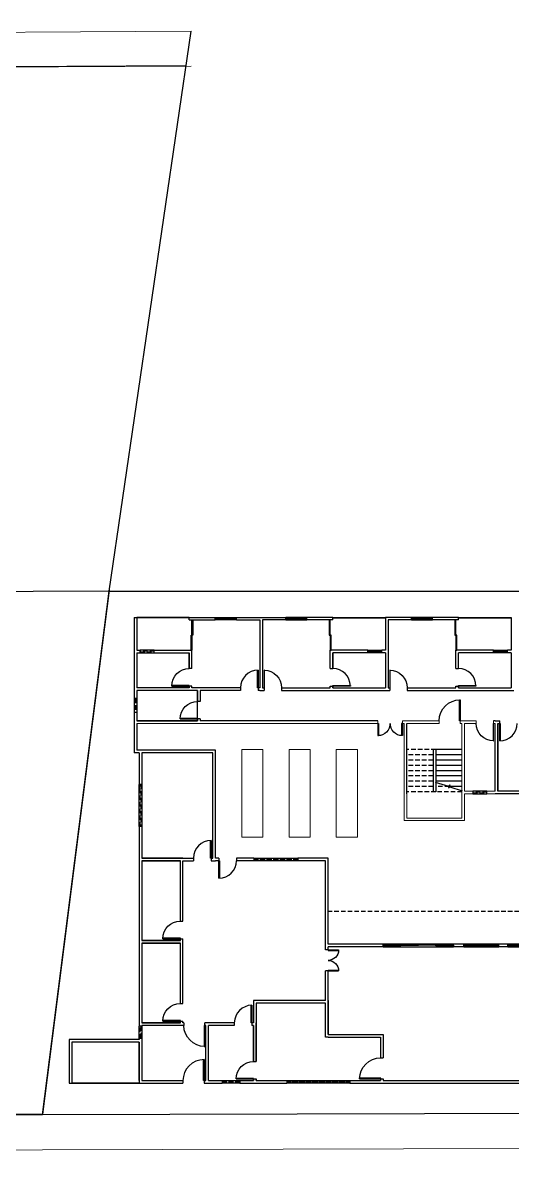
# Model space of a CAD drawing. Header units: centimetres. Extents: x 0 to 1311401, y -389375 to 85618.
# Drawn here: x 645554 to 648348, y -73293 to -66835 of the extents above; entities that cross this region are included whole.
import ezdxf

# ---------------------------------------------------------------- set-up
doc = ezdxf.new("R2010")
doc.units = ezdxf.units.CM
doc.header["$LTSCALE"] = 4
doc.linetypes.add('DASHED2', pattern=[9.525, 6.35, -3.175])
doc.linetypes.add('HIDDEN', pattern=[9.525, 6.35, -3.175])
for name, color, linetype in [('0.1', 1, 'Continuous'), ('0.2', 2, 'Continuous'), ('0.4', 4, 'Continuous'), ('0.6', 6, 'Continuous'), ('02-CONT', 2, 'Continuous'), ('04', 254, 'Continuous'), ('LIMITE-L', 7, 'Continuous'), ('PROJEÇÕES', 1, 'DASHED2')]:
    doc.layers.add(name, color=color, linetype=linetype)
doc.layers.add('K-ALINHAMENTO', color=10, linetype='Continuous', lineweight=9)
doc.layers.add('P-MEIOFIO', color=171, linetype='Continuous', lineweight=9)

# ---------------------------------------------------------------- blocks, each defined once
blk = doc.blocks.new('1_00e-flat-4')
at = {"color": 1}
blk.add_arc((28.4, -52.3), 100, 90, 180, dxfattribs=at)
at = {"layer": '02-CONT'}
blk.add_lwpolyline([(28.4, -52.3), (25.4, -52.3), (25.4, 47.7), (28.4, 47.7)], close=True, dxfattribs=at)
blk = doc.blocks.new('1_00e-flat-10')
at = {"color": 1}
blk.add_arc((48.1, -52.7), 120, 70.87412, 160.87412, dxfattribs=at)
at = {"layer": '02-CONT'}
blk.add_lwpolyline([(48.1, -52.7), (49.3, -49.3), (-64.1, -10), (-65.3, -13.4)], close=True, dxfattribs=at)
blk = doc.blocks.new('1_00')
for p, q in [((-129.2, 59.1), (-129.2, 109.1)), ((-129.2, 109.1), (-126.2, 109.1)), ((-126.2, 59.1), (-126.2, 109.1)), ((-29.2, 109.1), (-32.2, 109.1)), ((-32.2, 59.1), (-32.2, 109.1)), ((-29.2, 59.1), (-29.2, 109.1)), ((-129.2, 59.1), (-126.2, 59.1)), ((-29.2, 59.1), (-32.2, 59.1))]:
    blk.add_line(p, q)
at = {"color": 1}
for centre, start, end in [((-129.2, 59.1), 0, 90), ((-29.2, 59.1), 90, 180)]:
    blk.add_arc(centre, 50, start, end, dxfattribs=at)

msp = doc.modelspace()

# ---------------------------------------------------------------- linework, layer by layer
at = {"color": 1, "ltscale": 0.05}
msp.add_lwpolyline([(647907.582, -71168.764), (647983.07, -71192.925), (647990.879, -71183.733), (647984.479, -71203.755), (647991.614, -71195.656), (648062.823, -71218.417)], dxfattribs=at)
at = {"layer": '0.1'}
for p, q in [((646504.968, -70228.744), (646204.968, -70228.744)), ((646504.968, -70230.744), (646204.968, -70230.744)), ((646653.468, -70228.744), (646773.468, -70228.744)), ((646773.468, -70243.744), (646653.468, -70243.744)), ((647175.468, -70228.744), (647055.468, -70228.744)), ((647055.468, -70243.744), (647175.468, -70243.744)), ((647323.968, -70228.744), (647623.968, -70228.744)), ((647323.968, -70230.744), (647623.968, -70230.744)), ((647892.468, -70228.744), (647772.468, -70228.744)), ((647772.468, -70243.744), (647892.468, -70243.744)), ((648040.968, -70228.744), (648340.968, -70228.744)), ((648040.968, -70230.744), (648340.968, -70230.744)), ((646304.968, -70415.744), (646224.968, -70415.744)), ((646224.968, -70430.744), (646304.968, -70430.744)), ((647523.968, -70415.744), (647603.968, -70415.744)), ((647603.968, -70430.744), (647523.968, -70430.744)), ((648240.968, -70415.744), (648320.968, -70415.744)), ((648320.968, -70430.744), (648240.968, -70430.744)), ((646189.968, -70692.244), (646189.968, -70772.244)), ((646204.968, -70692.244), (646204.968, -70772.244)), ((647895.995, -70983.744), (647895.995, -71223.744)), ((647910.995, -70983.744), (647910.995, -71223.744)), ((646218.889, -71422.348), (646218.889, -71182.348)), ((646233.889, -71182.348), (646233.889, -71422.348)), ((648203.495, -71220.744), (648123.495, -71220.744)), ((648123.495, -71235.744), (648203.495, -71235.744)), ((646873.889, -71602.348), (646873.889, -71617.348)), ((646873.889, -71602.348), (647123.889, -71602.348)), ((647123.889, -71602.348), (647123.889, -71617.348)), ((647123.889, -71617.348), (646873.889, -71617.348)), ((648011.889, -72093.348), (647611.889, -72093.348)), ((647611.889, -72108.348), (648011.889, -72108.348)), ((648271.889, -72093.348), (648071.889, -72093.348)), ((648071.889, -72108.348), (648271.889, -72108.348)), ((648521.889, -72093.348), (648321.889, -72093.348)), ((648321.889, -72108.348), (648521.889, -72108.348)), ((646218.889, -72632.348), (646218.889, -72562.348)), ((646233.889, -72562.348), (646233.889, -72632.348)), ((646692.889, -72872.348), (646792.889, -72872.348)), ((646792.889, -72887.348), (646692.889, -72887.348)), ((647061.889, -72872.348), (647421.889, -72872.348)), ((647421.889, -72887.348), (647061.889, -72887.348))]:
    msp.add_line(p, q, dxfattribs=at)
at = {"layer": '0.1', "linetype": 'HIDDEN'}
for p, q in [((647910.995, -70983.744), (647745.995, -70983.744)), ((647895.995, -71013.744), (647745.995, -71013.744)), ((647895.995, -71043.744), (647745.995, -71043.744)), ((647895.995, -71073.744), (647745.995, -71073.744)), ((647895.995, -71103.744), (647745.995, -71103.744)), ((647895.995, -71133.744), (647745.995, -71133.744)), ((647895.995, -71163.744), (647745.995, -71163.744)), ((647895.995, -71193.744), (647745.995, -71193.744)), ((647910.995, -71223.744), (647745.995, -71223.744)), ((647987.679, -71193.744), (647910.995, -71193.744)), ((648060.995, -71223.744), (647910.995, -71223.744))]:
    msp.add_line(p, q, dxfattribs=at)
at = {"layer": '0.1', "lineweight": 9}
for points in [[(646803.901, -70982.707), (646803.901, -71482.707), (646923.901, -71482.707), (646923.901, -70982.707)], [(647073.901, -70982.707), (647073.901, -71482.707), (647193.901, -71482.707), (647193.901, -70982.707)], [(647343.901, -70982.707), (647343.901, -71482.707), (647463.901, -71482.707), (647463.901, -70982.707)]]:
    msp.add_lwpolyline(points, close=True, dxfattribs=at)
at = {"layer": '0.1'}
msp.add_lwpolyline([(646886.889, -72872.348), (646886.889, -72862.348)], dxfattribs=at)
at = {"layer": '0.2'}
for p, q in [((646653.468, -70234.744), (646773.468, -70234.744)), ((646773.468, -70237.744), (646653.468, -70237.744)), ((647175.468, -70234.744), (647055.468, -70234.744)), ((647055.468, -70237.744), (647175.468, -70237.744)), ((647892.468, -70234.744), (647772.468, -70234.744)), ((647772.468, -70237.744), (647892.468, -70237.744)), ((648060.995, -70983.744), (647910.995, -70983.744)), ((648060.995, -71013.744), (647910.995, -71013.744)), ((648060.995, -71043.744), (647910.995, -71043.744)), ((648060.995, -71073.744), (647910.995, -71073.744)), ((648060.995, -71103.744), (647910.995, -71103.744)), ((648060.995, -71133.744), (647910.995, -71133.744)), ((648060.995, -71163.744), (647910.995, -71163.744)), ((648060.995, -71193.744), (647987.679, -71193.744)), ((648271.889, -72099.348), (648071.889, -72099.348)), ((648071.889, -72102.348), (648271.889, -72102.348)), ((648521.889, -72099.348), (648321.889, -72099.348)), ((648321.889, -72102.348), (648521.889, -72102.348)), ((645833.889, -72885.348), (646218.889, -72885.348)), ((645833.889, -72887.348), (646218.889, -72887.348))]:
    msp.add_line(p, q, dxfattribs=at)
at = {"layer": '0.2', "linetype": 'DASHED2'}
for p, q in [((646304.968, -70421.744), (646224.968, -70421.744)), ((646224.968, -70424.744), (646304.968, -70424.744)), ((647523.968, -70421.744), (647603.968, -70421.744)), ((647603.968, -70424.744), (647523.968, -70424.744)), ((648240.968, -70421.744), (648320.968, -70421.744)), ((648320.968, -70424.744), (648240.968, -70424.744)), ((646195.968, -70692.244), (646195.968, -70772.244)), ((646198.968, -70692.244), (646198.968, -70772.244)), ((646224.889, -71422.348), (646224.889, -71182.348)), ((646227.889, -71182.348), (646227.889, -71422.348)), ((648203.495, -71226.744), (648123.495, -71226.744)), ((648123.495, -71229.744), (648203.495, -71229.744)), ((646873.889, -71608.348), (647123.889, -71608.348)), ((647123.889, -71611.348), (646873.889, -71611.348)), ((646224.889, -72632.348), (646224.889, -72562.348)), ((646227.889, -72562.348), (646227.889, -72632.348)), ((646692.889, -72878.348), (646792.889, -72878.348)), ((646792.889, -72881.348), (646692.889, -72881.348)), ((647061.889, -72878.348), (647421.889, -72878.348)), ((647421.889, -72881.348), (647061.889, -72881.348))]:
    msp.add_line(p, q, dxfattribs=at)
at = {"layer": '0.2'}
for points in [[(646524.968, -70330.744), (646519.968, -70330.744), (646519.968, -70243.744), (646524.968, -70243.744)], [(647303.968, -70330.744), (647308.968, -70330.744), (647308.968, -70243.744), (647303.968, -70243.744)], [(648020.968, -70330.744), (648025.968, -70330.744), (648025.968, -70243.744), (648020.968, -70243.744)], [(646519.968, -70415.744), (646514.968, -70415.744), (646514.968, -70330.744), (646519.968, -70330.744)], [(647308.968, -70415.744), (647313.968, -70415.744), (647313.968, -70330.744), (647308.968, -70330.744)], [(648025.968, -70415.744), (648030.968, -70415.744), (648030.968, -70330.744), (648025.968, -70330.744)], [(647611.889, -72103.348), (647711.889, -72103.348), (647711.889, -72098.348), (647611.889, -72098.348)], [(647711.889, -72098.348), (647811.889, -72098.348), (647811.889, -72093.348), (647711.889, -72093.348)], [(647911.889, -72098.348), (647811.889, -72098.348), (647811.889, -72093.348), (647911.889, -72093.348)], [(648011.889, -72103.348), (647911.889, -72103.348), (647911.889, -72098.348), (648011.889, -72098.348)]]:
    msp.add_lwpolyline(points, close=True, dxfattribs=at)
at = {"layer": '0.4'}
msp.add_lwpolyline([(646204.968, -70818.744), (646551.968, -70818.744), (646551.968, -70645.744), (646204.968, -70645.744)], close=True, dxfattribs=at)
at = {"layer": '0.6'}
for p, q in [((646653.468, -70243.744), (646653.468, -70228.744)), ((646773.468, -70243.744), (646773.468, -70228.744)), ((647055.468, -70243.744), (647055.468, -70228.744)), ((647175.468, -70243.744), (647175.468, -70228.744)), ((647772.468, -70243.744), (647772.468, -70228.744)), ((647892.468, -70243.744), (647892.468, -70228.744)), ((646224.968, -70430.744), (646224.968, -70415.744)), ((646304.968, -70430.744), (646304.968, -70415.744)), ((647523.968, -70430.744), (647523.968, -70415.744)), ((647603.968, -70430.744), (647603.968, -70415.744)), ((648240.968, -70430.744), (648240.968, -70415.744)), ((648320.968, -70430.744), (648320.968, -70415.744)), ((646519.968, -70520.744), (646504.968, -70520.744)), ((647308.968, -70520.744), (647323.968, -70520.744)), ((648025.968, -70520.744), (648040.968, -70520.744)), ((646204.968, -70645.744), (646204.968, -70692.244)), ((646519.968, -70620.744), (646504.968, -70620.744)), ((646551.968, -70645.744), (646551.968, -70708.744)), ((646566.968, -70645.744), (646566.968, -70708.744)), ((646796.968, -70630.744), (646796.968, -70645.744)), ((646896.968, -70630.744), (646896.968, -70645.744)), ((646931.968, -70630.744), (646931.968, -70645.744)), ((647031.968, -70630.744), (647031.968, -70645.744)), ((647308.968, -70620.744), (647323.968, -70620.744)), ((647648.968, -70630.744), (647648.968, -70645.744)), ((647748.968, -70630.744), (647748.968, -70645.744)), ((648025.968, -70620.744), (648040.968, -70620.744)), ((646204.968, -70692.244), (646189.968, -70692.244)), ((646566.968, -70708.744), (646551.968, -70708.744)), ((646204.968, -70772.244), (646189.968, -70772.244)), ((646204.968, -70772.244), (646204.968, -70818.744)), ((646551.968, -70818.744), (646204.968, -70818.744)), ((646204.968, -70833.744), (646204.968, -70987.348)), ((646566.968, -70808.744), (646551.968, -70808.744)), ((646551.968, -70808.744), (646551.968, -70818.744)), ((646566.968, -70808.744), (646566.968, -70818.744)), ((647580.995, -70818.744), (646566.968, -70818.744)), ((648275.995, -70833.744), (648275.995, -70818.744)), ((646218.889, -71002.348), (646189.956, -71002.348)), ((646218.889, -70987.348), (646204.956, -70987.348)), ((646233.889, -71182.348), (646218.889, -71182.348)), ((646233.889, -71422.348), (646218.889, -71422.348)), ((646528.889, -71602.348), (646528.889, -71617.348)), ((646628.889, -71602.348), (646628.889, -71617.348)), ((646673.889, -71602.348), (646673.889, -71617.348)), ((646773.889, -71602.348), (646773.889, -71617.348)), ((646453.889, -71962.348), (646468.889, -71962.348)), ((646453.889, -72062.348), (646468.889, -72062.348)), ((647296.889, -72126.383), (647281.889, -72126.383)), ((647611.889, -72108.348), (647611.889, -72093.348)), ((648011.889, -72108.348), (648011.889, -72093.348)), ((648071.889, -72108.348), (648071.889, -72093.348)), ((648271.889, -72108.348), (648271.889, -72093.348)), ((648321.889, -72108.348), (648321.889, -72093.348)), ((647296.889, -72246.383), (647281.889, -72246.383)), ((646453.889, -72432.348), (646468.889, -72432.348)), ((646233.889, -72562.348), (646218.889, -72562.348)), ((646453.889, -72532.348), (646468.889, -72532.348)), ((646473.889, -72542.348), (646473.889, -72557.348)), ((646593.889, -72557.348), (646593.889, -72542.348)), ((646761.889, -72542.348), (646761.889, -72557.348)), ((646861.889, -72542.348), (646861.889, -72557.348)), ((646233.889, -72632.348), (646218.889, -72632.348)), ((647296.889, -72623.348), (647281.889, -72623.348)), ((647596.889, -72608.348), (647611.889, -72608.348)), ((646871.889, -72762.348), (646886.889, -72762.348)), ((647596.889, -72742.348), (647611.889, -72742.348)), ((645833.889, -72872.348), (645833.889, -72887.348)), ((646218.889, -72872.348), (646218.889, -72887.348)), ((646468.889, -72872.348), (646468.889, -72887.348)), ((646588.889, -72872.348), (646588.889, -72887.348)), ((646692.889, -72872.348), (646692.889, -72887.348)), ((646792.889, -72872.348), (646792.889, -72887.348)), ((646871.889, -72862.348), (646886.889, -72862.348)), ((647061.889, -72872.348), (647061.889, -72887.348)), ((647421.889, -72872.348), (647421.889, -72887.348)), ((647596.889, -72862.348), (647611.889, -72862.348))]:
    msp.add_line(p, q, dxfattribs=at)
at = {"layer": '0.6', "lineweight": 9}
for p, q in [((647580.995, -70833.744), (646204.968, -70833.744)), ((647580.995, -70818.744), (647580.995, -70833.744)), ((647730.995, -70818.744), (647720.995, -70818.744)), ((647720.995, -70818.744), (647720.995, -70833.744)), ((647730.995, -70833.744), (647720.995, -70833.744)), ((647930.995, -70833.744), (647930.995, -70818.744)), ((648050.995, -70833.744), (648050.995, -70818.744)), ((648140.995, -70833.744), (648140.995, -70818.744)), ((648240.995, -70833.744), (648240.995, -70818.744)), ((648123.495, -71220.744), (648123.495, -71235.744)), ((648203.495, -71220.744), (648203.495, -71235.744))]:
    msp.add_line(p, q, dxfattribs=at)
at = {"layer": '0.6'}
for points in [[(646189.968, -70228.744), (646204.968, -70228.744), (646204.968, -70415.744)], [(646189.968, -70228.744), (646189.968, -70243.744), (646189.968, -70430.744)], [(646504.968, -70243.744), (646504.968, -70228.744), (646653.468, -70228.744)], [(646504.968, -70243.744), (646653.468, -70243.744)], [(646773.468, -70228.744), (646921.968, -70228.744)], [(646773.468, -70243.744), (646906.968, -70243.744), (646906.968, -70630.744), (646896.968, -70630.744)], [(646921.968, -70228.744), (647055.468, -70228.744)], [(647055.468, -70243.744), (646921.968, -70243.744), (646921.968, -70630.744), (646931.968, -70630.744)], [(647323.968, -70243.744), (647323.968, -70228.744), (647175.468, -70228.744)], [(647323.968, -70243.744), (647175.468, -70243.744)], [(647772.468, -70228.744), (647623.968, -70228.744), (647623.968, -70415.744)], [(647772.468, -70243.744), (647638.968, -70243.744), (647638.968, -70630.744), (647648.968, -70630.744)], [(648040.968, -70243.744), (648040.968, -70228.744), (647892.468, -70228.744)], [(648040.968, -70243.744), (647892.468, -70243.744)], [(648340.968, -70228.744), (648340.968, -70415.744)], [(646189.968, -70430.744), (646189.968, -70630.744), (646189.968, -70692.244)], [(646204.968, -70415.744), (646224.968, -70415.744)], [(646204.968, -70430.744), (646204.968, -70630.744)], [(646204.968, -70430.744), (646224.968, -70430.744)], [(646304.968, -70415.744), (646504.968, -70415.744), (646519.968, -70415.744)], [(646304.968, -70430.744), (646504.968, -70430.744), (646504.968, -70520.744)], [(646504.968, -70415.744), (646504.968, -70415.744)], [(646504.968, -70520.744), (646504.968, -70430.744)], [(646519.968, -70520.744), (646519.968, -70415.744)], [(647308.968, -70520.744), (647308.968, -70415.744)], [(647523.968, -70415.744), (647323.968, -70415.744), (647308.968, -70415.744)], [(647323.968, -70415.744), (647323.968, -70415.744)], [(647323.968, -70520.744), (647323.968, -70430.744)], [(647523.968, -70430.744), (647323.968, -70430.744), (647323.968, -70520.744)], [(647623.968, -70415.744), (647603.968, -70415.744)], [(647623.968, -70430.744), (647603.968, -70430.744)], [(647623.968, -70430.744), (647623.968, -70630.744)], [(648025.968, -70520.744), (648025.968, -70415.744)], [(648240.968, -70415.744), (648040.968, -70415.744), (648025.968, -70415.744)], [(648040.968, -70415.744), (648040.968, -70415.744)], [(648040.968, -70520.744), (648040.968, -70430.744)], [(648240.968, -70430.744), (648040.968, -70430.744)], [(648340.968, -70415.744), (648320.968, -70415.744)], [(648340.968, -70430.744), (648320.968, -70430.744)], [(648340.968, -70430.744), (648340.968, -70630.744)], [(646504.968, -70620.744), (646504.968, -70630.744), (646204.968, -70630.744)], [(646519.968, -70645.744), (646204.968, -70645.744)], [(646504.968, -70630.744), (646504.968, -70620.744)], [(646551.968, -70645.744), (646504.968, -70645.744)], [(646796.968, -70630.744), (646519.968, -70630.744), (646519.968, -70620.744)], [(646796.968, -70645.744), (646566.968, -70645.744)], [(646906.968, -70645.744), (646896.968, -70645.744)], [(646906.968, -70645.744), (646931.968, -70645.744)], [(647031.968, -70630.744), (647308.968, -70630.744), (647308.968, -70620.744)], [(647031.968, -70645.744), (647323.968, -70645.744)], [(647308.968, -70645.744), (647638.968, -70645.744)], [(647323.968, -70630.744), (647323.968, -70620.744)], [(647323.968, -70620.744), (647323.968, -70630.744), (647623.968, -70630.744)], [(647623.968, -70645.744), (647648.968, -70645.744)], [(647748.968, -70630.744), (648025.968, -70630.744), (648025.968, -70620.744)], [(647748.968, -70645.744), (648040.968, -70645.744)], [(648025.968, -70645.744), (648355.968, -70645.744)], [(648040.968, -70630.744), (648040.968, -70620.744)], [(648040.968, -70620.744), (648040.968, -70630.744), (648340.968, -70630.744)], [(646189.968, -70772.244), (646189.968, -71002.348)], [(647745.995, -71235.744), (647745.995, -70833.744)], [(648250.995, -70818.744), (648240.995, -70818.744)], [(648250.995, -70818.744), (648275.995, -70818.744)], [(648250.995, -71220.744), (648250.995, -70833.744)], [(648399.495, -71220.744), (648265.995, -71220.744), (648265.995, -70833.744), (648275.995, -70833.744)], [(648265.995, -70833.744), (648265.995, -71220.744)], [(646653.889, -71602.348), (646653.889, -70987.348), (646218.889, -70987.348)], [(646218.889, -71002.348), (646218.889, -71208.494)], [(646628.889, -71602.348), (646638.889, -71602.348), (646638.889, -71002.348), (646233.889, -71002.348), (646233.889, -71182.348)], [(648399.495, -71235.744), (648250.995, -71235.744)], [(646218.889, -71422.348), (646218.889, -71617.348)], [(646233.889, -71422.348), (646233.889, -71602.348), (646528.889, -71602.348)], [(646218.889, -71602.348), (646218.889, -72087.348)], [(646468.889, -71602.348), (646233.889, -71602.348)], [(646673.889, -71602.348), (646653.889, -71602.348)], [(646873.889, -71602.348), (646773.889, -71602.348)], [(647296.889, -72093.348), (647296.889, -71602.348), (647123.889, -71602.348)], [(646233.889, -71617.348), (646453.889, -71617.348)], [(646453.889, -71962.348), (646453.889, -71617.348), (646233.889, -71617.348), (646233.889, -72072.348), (646453.889, -72072.348), (646453.889, -72062.348)], [(646468.889, -71617.348), (646528.889, -71617.348)], [(646468.889, -71962.348), (646468.889, -71617.348)], [(646628.889, -71617.348), (646653.889, -71617.348)], [(646673.889, -71617.348), (646653.889, -71617.348)], [(646873.889, -71617.348), (646773.889, -71617.348)], [(647281.889, -72126.383), (647281.889, -71617.348), (647123.889, -71617.348)], [(646468.889, -72087.348), (646468.889, -72087.348), (646468.889, -72062.348)], [(646218.889, -72072.348), (646218.889, -72072.348), (646218.889, -72557.348)], [(646453.889, -72072.348), (646233.889, -72072.348)], [(646233.889, -72087.348), (646453.889, -72087.348)], [(646453.889, -72432.348), (646453.889, -72087.348), (646233.889, -72087.348), (646233.889, -72542.348), (646453.889, -72542.348), (646453.889, -72532.348)], [(646468.889, -72432.348), (646468.889, -72072.348)], [(647611.889, -72093.348), (647296.889, -72093.348)], [(647296.889, -72126.383), (647296.889, -72108.348)], [(647596.889, -72108.348), (647296.889, -72108.348)], [(647611.889, -72108.348), (647596.889, -72108.348)], [(647611.889, -72862.348), (647611.889, -72872.348), (648796.889, -72872.348), (648796.889, -72108.348), (648771.889, -72108.348)], [(648071.889, -72093.348), (648011.889, -72093.348)], [(648071.889, -72108.348), (648011.889, -72108.348)], [(648321.889, -72093.348), (648271.889, -72093.348)], [(648321.889, -72108.348), (648271.889, -72108.348)], [(647281.889, -72414.51), (647281.889, -72246.383)], [(647296.889, -72414.51), (647296.889, -72246.383)], [(647281.889, -72414.51), (646871.889, -72414.51), (646871.889, -72542.348)], [(647281.889, -72623.348), (647281.889, -72429.51), (646886.889, -72429.51), (646886.889, -72762.348)], [(647296.889, -72608.348), (647296.889, -72414.51)], [(647296.889, -72414.51), (647296.889, -72608.348), (647596.889, -72608.348)], [(646218.889, -72542.348), (646218.889, -72562.348)], [(646453.889, -72542.348), (646233.889, -72542.348)], [(646473.889, -72557.348), (646233.889, -72557.348), (646233.889, -72562.348)], [(646468.889, -72542.348), (646468.889, -72532.348)], [(646473.889, -72542.348), (646468.889, -72542.348)], [(646588.889, -72872.348), (646598.889, -72872.348), (646598.889, -72557.348), (646593.889, -72557.348)], [(646613.889, -72542.348), (646593.889, -72542.348)], [(646761.889, -72542.348), (646598.889, -72542.348)], [(646613.889, -72872.348), (646613.889, -72557.348)], [(646761.889, -72557.348), (646613.889, -72557.348)], [(646871.889, -72542.348), (646861.889, -72542.348)], [(646871.889, -72762.348), (646871.889, -72557.348), (646861.889, -72557.348)], [(646871.889, -72557.348), (646871.889, -72762.348)], [(646886.889, -72762.348), (646886.889, -72542.348)], [(646218.889, -72637.348), (645818.889, -72637.348), (645818.889, -72887.348), (645833.889, -72887.348)], [(646218.889, -72632.348), (646218.889, -72637.348)], [(646233.889, -72632.348), (646233.889, -72637.348)], [(646233.889, -72637.348), (646233.889, -72872.348), (646468.889, -72872.348)], [(647296.889, -72623.348), (647596.889, -72623.348)], [(647596.889, -72623.348), (647596.889, -72742.348)], [(647611.889, -72608.348), (647611.889, -72742.348)], [(646218.889, -72872.348), (646218.889, -72652.348), (645833.889, -72652.348), (645833.889, -72872.348)], [(646218.889, -72652.348), (646218.889, -72872.348)], [(646218.889, -72887.348), (646468.889, -72887.348)], [(646218.889, -72887.348), (646233.889, -72887.348)], [(646588.889, -72887.348), (646613.889, -72887.348)], [(646598.889, -72887.348), (646692.889, -72887.348)], [(646613.889, -72872.348), (646692.889, -72872.348)], [(646792.889, -72872.348), (646871.889, -72872.348), (646871.889, -72862.348)], [(646792.889, -72887.348), (646886.889, -72887.348)], [(646871.889, -72862.348), (646871.889, -72872.348)], [(646871.889, -72887.348), (647061.889, -72887.348)], [(646886.889, -72862.348), (646886.889, -72872.348)], [(646886.889, -72872.348), (647061.889, -72872.348)], [(647421.889, -72872.348), (647596.889, -72872.348)], [(647421.889, -72887.348), (647596.889, -72887.348)], [(647596.889, -72862.348), (647596.889, -72872.348)], [(647596.889, -72887.348), (648811.889, -72887.348)]]:
    msp.add_lwpolyline(points, dxfattribs=at)
at = {"layer": '0.6', "lineweight": 9}
for points in [[(647930.995, -70818.744), (647730.995, -70818.744)], [(647730.995, -70833.744), (647730.995, -71388.744), (648075.995, -71388.744), (648075.995, -71235.744)], [(647745.995, -71235.744), (647745.995, -71373.744), (648060.995, -71373.744), (648060.995, -70833.744), (648050.995, -70833.744)], [(647930.995, -70833.744), (647745.995, -70833.744)], [(648140.995, -70818.744), (648050.995, -70818.744)], [(648060.995, -70833.744), (648060.995, -71033.744), (648060.995, -71235.744)], [(648140.995, -70833.744), (648075.995, -70833.744), (648075.995, -71220.744), (648123.495, -71220.744)], [(648075.995, -71220.744), (648075.995, -70833.744)], [(648250.995, -70833.744), (648240.995, -70833.744)], [(648203.495, -71220.744), (648250.995, -71220.744)], [(648075.995, -71235.744), (648123.495, -71235.744)], [(648203.495, -71235.744), (648250.995, -71235.744)]]:
    msp.add_lwpolyline(points, dxfattribs=at)
at = {"layer": '04'}
for points in [[(646048.293, -70078.744), (646514.728, -66884.403)], [(646048.281, -70074.531), (645666.395, -73064.081), (641066.966, -73089.16), (641034.36, -67109.404), (643426.263, -67096.361), (646485.587, -67079.68)], [(646048.293, -70078.744), (643442.577, -70090.452)]]:
    msp.add_lwpolyline(points, dxfattribs=at)
at = {"layer": 'K-ALINHAMENTO'}
msp.add_lwpolyline([(646515.815, -67083.728), (644622.226, -67094.053), (643426.274, -67100.574), (641034.372, -67113.617), (641040.893, -68309.568), (641047.414, -69505.519), (641053.935, -70701.47), (641060.457, -71897.422), (641066.978, -73093.373), (643458.88, -73080.331), (644654.831, -73073.809), (645666.407, -73068.294)], dxfattribs=at)
at = {"layer": 'LIMITE-L'}
msp.add_lwpolyline([(658023.711, -73034.512), (645666.407, -73068.294), (646048.293, -70078.744), (659048.733, -70078.744)], close=True, dxfattribs=at)
at = {"layer": 'P-MEIOFIO'}
msp.add_lwpolyline([(646514.728, -66884.403), (644621.139, -66894.728), (643425.188, -66901.249), (640983.454, -66914.563, 0.41421356), (640834.775, -67064.872), (640841.568, -68310.655), (640848.089, -69506.606), (640854.61, -70702.557), (640861.131, -71898.508), (640867.924, -73144.291, 0.41421356), (641018.233, -73292.97), (643459.967, -73279.656), (644655.918, -73273.135), (645667.494, -73267.619), (658030.52, -73233.822), (665303.448, -73213.94, 0.41501014), (665452.533, -73063.63), (665419.384, -66984.075, 0.41421356), (665269.074, -66835.396), (659690.401, -66865.815)], format="xyb", dxfattribs=at)
at = {"layer": 'PROJEÇÕES'}
msp.add_line((653072.889, -71907.35), (647296.889, -71907.35), dxfattribs=at)

# ---------------------------------------------------------------- block references
at = {"layer": '0.2'}
for p, xscale, yscale, zscale, rotation in [((647761.837, -70751.071), -1.400000000005778, 1.400000000005778, 1.400000000005778, 180), ((647226.026, -72091.375), -1.200000000004989, 1.200000000004989, 1.200000000004989, 270)]:
    msp.add_blockref('1_00', p, dxfattribs=dict(at, xscale=xscale, yscale=yscale, zscale=zscale, rotation=rotation))
at = {"layer": '0.6', "xscale": -1}
for name, p, rotation in [('1_00e-flat-4', (646452.715, -70592.339), 90), ('1_00e-flat-4', (646499.715, -70780.339), 90), ('1_00e-flat-10', (648016.908, -70756.041), 70.87412017336713), ('1_00e-flat-4', (648212.589, -70885.996), 180), ('1_00e-flat-4', (646401.637, -72033.942), 90), ('1_00e-flat-4', (646401.637, -72503.942), 90), ('1_00e-flat-4', (646819.637, -72833.942), 90)]:
    msp.add_blockref(name, p, dxfattribs=dict(at, rotation=rotation))
at = {"layer": '0.6'}
for p in [(646868.563, -70578.491), (646600.484, -71550.095), (646833.484, -72490.095)]:
    msp.add_blockref('1_00e-flat-4', p, dxfattribs=at)
at = {"layer": '0.6', "xscale": -1}
for p in [(646960.373, -70578.491), (647677.373, -70578.491)]:
    msp.add_blockref('1_00e-flat-4', p, dxfattribs=at)
at = {"layer": '0.6'}
for p, rotation in [((647376.221, -70592.339), 270), ((648093.221, -70592.339), 270), ((648304.4, -70885.997), 180), ((646702.295, -71669.601), 180)]:
    msp.add_blockref('1_00e-flat-4', p, dxfattribs=dict(at, rotation=rotation))
at = {"layer": '0.6', "xscale": -1.199865022776979, "yscale": 1.199865022776979, "zscale": 1.199865022776979}
for p, rotation in [((646559.793, -72620.044), 180), ((647534.193, -72828.252), 90)]:
    msp.add_blockref('1_00e-flat-4', p, dxfattribs=dict(at, rotation=rotation))
at = {"layer": '0.6', "xscale": 1.199865022776979, "yscale": 1.199865022776979, "zscale": 1.199865022776979}
msp.add_blockref('1_00e-flat-4', (646554.793, -72809.651), dxfattribs=at)

doc.saveas('drawing.dxf')
